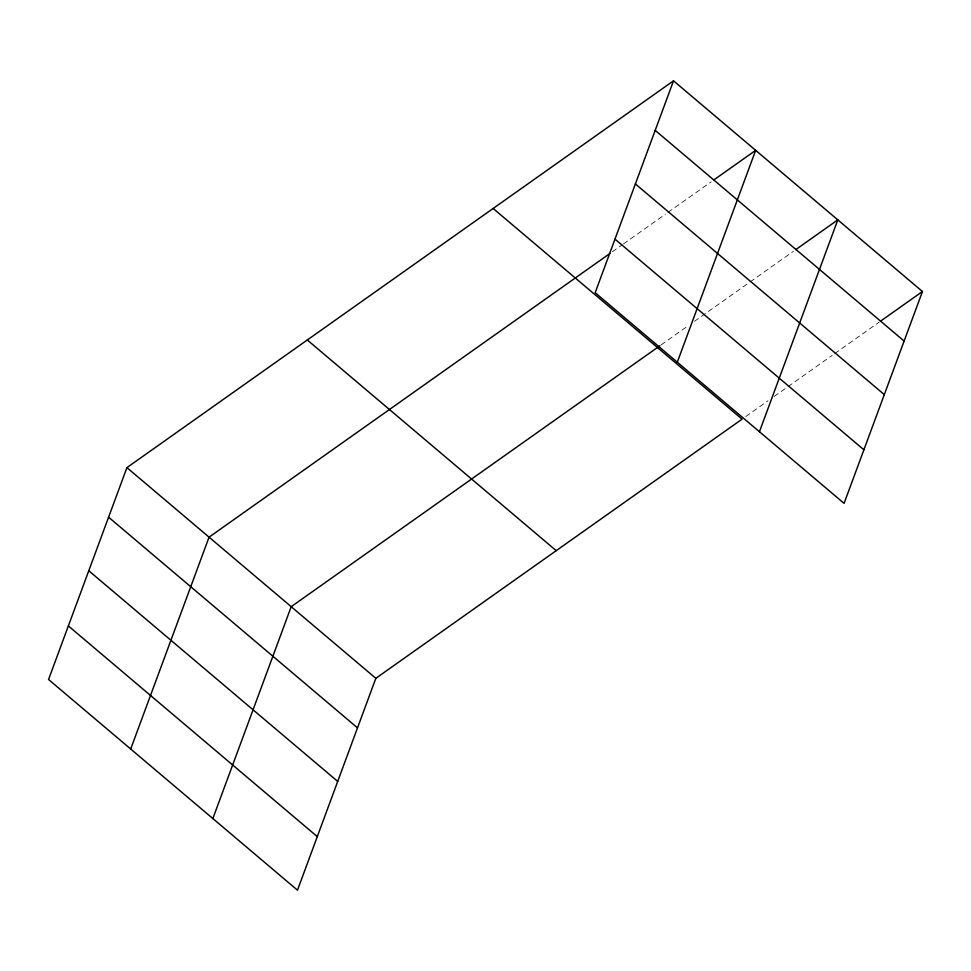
<?xml version="1.0" encoding="UTF-8"?>
<svg xmlns="http://www.w3.org/2000/svg" width="971" height="971" viewBox="0 0 971 971"><rect width="100%" height="100%" fill="white"/><g stroke="black" fill="none" stroke-linecap="round" stroke-linejoin="round"><path stroke-width="0.73" stroke-dasharray="4.86 3.64" d="M612.349 251.768L622.241 244.777M623.479 243.903L665.475 214.166M667.951 212.418L711.197 181.82M661.142 344.899L688.318 325.661M694.496 321.292L747.621 283.702M750.098 281.954L793.343 251.343M745.777 416.535L768.012 400.792M774.19 396.423L832.256 355.325M834.732 353.578L879.204 322.105"/><path stroke-width="1.46" d="M673.522 80.824L595.162 292.684L844.078 503.366L922.45 291.506L673.522 80.824L126.922 467.634L48.55 679.494L297.478 890.176L375.838 678.316L742.075 419.156L493.147 208.474M130.697 749.017L209.068 537.157L609.885 253.516M212.843 818.541L291.203 606.693L659.904 345.773M677.297 362.207L755.669 150.347L713.661 180.072M759.443 431.731L837.815 219.871L795.807 249.596M880.442 321.231L922.45 291.506M655.194 130.369L904.122 341.052M635.386 183.932L884.314 394.614M614.971 239.121L863.899 449.804M307.297 339.984L556.225 550.666M126.922 467.634L375.838 678.316M108.594 517.191L357.51 727.874M88.774 570.754L337.702 781.424M68.358 625.931L317.286 836.614"/></g></svg>
